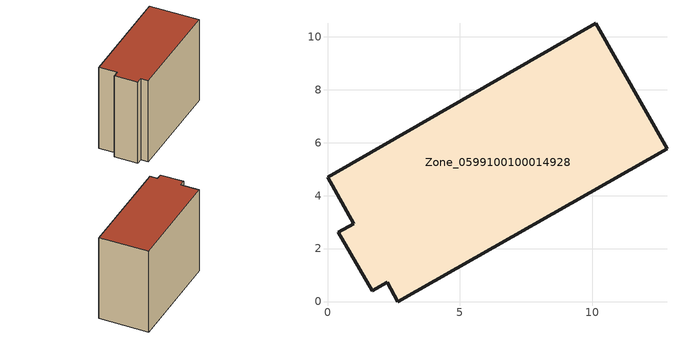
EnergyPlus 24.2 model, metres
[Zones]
Zone_0599100100014928
 floor ground (C_G): 10.14,10.51 12.83,5.77 2.66,0 2.25,0.72 1.68,0.4 0.41,2.62 0.99,2.95 0,4.71 z0
 wall outside (C_F): 12.83,5.77 10.14,10.51 0,4.71 0.99,2.95 0.41,2.62 1.68,0.4 2.25,0.72 2.66,0 12.83,5.77 z0:9.78
 roof outside (C_R): 1.68,0.4 2.25,0.72 2.66,0 12.83,5.77 10.14,10.51 0,4.71 0.99,2.95 0.41,2.62 z9.78
[BUILDING]
Pand.0599100100014928: North Axis=0; Terrain=City; Loads Convergence Tolerance Value=0.04; Temperature Convergence Tolerance Value=0.4; Solar Distribution=FullExterior; Maximum Number of Warmup Days=25; Minimum Number of Warmup Days=1
[Site:Location]
Rotterdam.The.Hague.AP_ZH_NLD Design_Conditions: Latitude=51.96; Longitude=4.45; Time Zone=1; Elevation=-4.5
[SITE:GROUNDTEMPERATURE:BUILDINGSURFACE]
18, 18, 18, 18, 18, 18, 18, 18, 18, 18, 18, 18
[MATERIAL] Thermal Absorptance=0.9; Solar Absorptance=0.7; Visible Absorptance=0.7
Name | Roughness | Thickness | Conductivity | Density | Specific Heat
G.TI.2015-2018 | MediumSmooth | 0.15 | 0.0428571 | 540 | 1210
F.TI.2015-2018 | Rough | 0.3 | 0.0666667 | 1920 | 840
R.TI.2015-2018 | MediumRough | 0.2 | 0.0333333 | 1500 | 1000
[CONSTRUCTION]
C_G: G.TI.2015-2018
C_F: F.TI.2015-2018
C_R: R.TI.2015-2018
[ZONE]
Zone_0599100100014928: Type=1; Multiplier=1; Ceiling Height=Autocalculate; Volume=Autocalculate; Floor Area=autocalculate; Part of Total Floor Area=Yes
[ZONEINFILTRATION:DESIGNFLOWRATE]
Infil_Zone_0599100100014928: Zone or ZoneList or Space or SpaceList=Zone_0599100100014928; Schedule=AlwaysOn; Design Flow Rate Calculation Method=Flow/Area; Flow Rate per Floor Area=0.0015; Constant Term Coefficient=1; Temperature Term Coefficient=0; Velocity Term Coefficient=0; Velocity Squared Term Coefficient=0
[HVACTEMPLATE:ZONE:IDEALLOADSAIRSYSTEM]
Zone_0599100100014928: Maximum Heating Supply Air Temperature=50; Minimum Cooling Supply Air Temperature=13; Maximum Heating Supply Air Humidity Ratio=0.0156; Minimum Cooling Supply Air Humidity Ratio=0.0077; Heating Limit=NoLimit; Cooling Limit=NoLimit; Dehumidification Control Type=ConstantSensibleHeatRatio; Cooling Sensible Heat Ratio=0.7; Dehumidification Setpoint=60; Humidification Control Type=None; Humidification Setpoint=30; Outdoor Air Method=None; Outdoor Air Flow Rate per Person=0.00944; Outdoor Air Flow Rate per Zone Floor Area=0; Outdoor Air Flow Rate per Zone=0; Demand Controlled Ventilation Type=None; Outdoor Air Economizer Type=NoEconomizer; Heat Recovery Type=None; Sensible Heat Recovery Effectiveness=0.7; Latent Heat Recovery Effectiveness=0.65
[ZONECONTROL:THERMOSTAT]
ThermostatControl_Zone_0599100100014928: Zone or ZoneList=Zone_0599100100014928; Control Type Schedule=DualSetpointControlType; Control 1=Thermostat_Zone_0599100100014928; Temperature Difference Between Cutout And Setpoint=0
[THERMOSTATSETPOINT:DUALSETPOINT]
Thermostat_Zone_0599100100014928: Heating Setpoint Temperature Schedule=HeatingSetpoint_Zone_0599100100014928; Cooling Setpoint Temperature Schedule=CoolingSetpoint_Zone_0599100100014928
[SCHEDULE:COMPACT]
HeatingSetpoint_Zone_0599100100014928: Through: 12/31, For: AllDays, Until: 24:00, 21
CoolingSetpoint_Zone_0599100100014928: Through: 12/31, For: AllDays, Until: 24:00, 24
DualSetpointControlType: Through: 12/31, For: AllDays, Until: 24:00, 4
AlwaysOn: Through: 12/31, For: AllDays, Until: 24:00, 1
